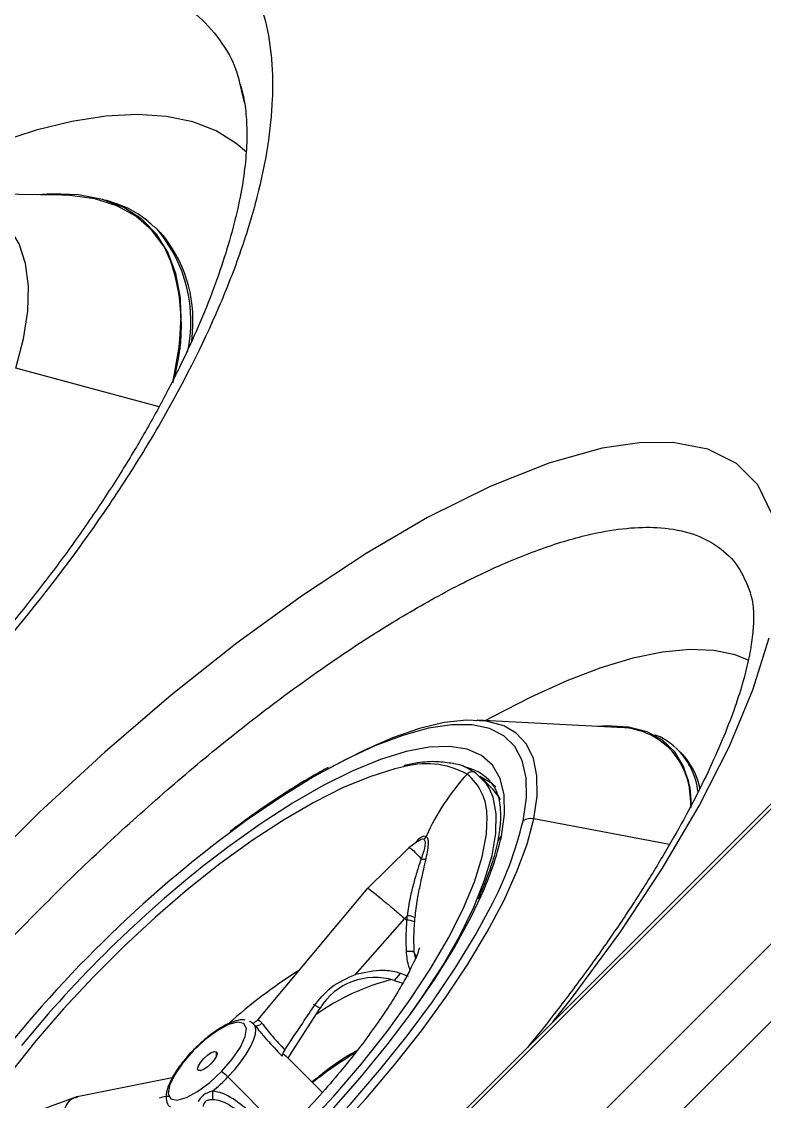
# Model space of a CAD drawing. Extents: x -2 to 78, y -19 to 124.
# Drawn here: x 65.723 to 67.949, y 12.007 to 15.245 of the extents above; entities that cross this region are included whole.
import ezdxf

# ---------------------------------------------------------------- set-up
doc = ezdxf.new("R2010")
doc.units = 0
doc.header["$MEASUREMENT"] = 0
doc.layers.add('1', color=4, linetype='Continuous')
doc.layers.add('GEOMETRY', color=2, linetype='Continuous', lineweight=25)

# ---------------------------------------------------------------- blocks, each defined once
blk = doc.blocks.new('2026 BEAM 220')
at = {"layer": 'GEOMETRY'}
for p, q in [((68.3561, 15.0615), (68.3569, 15.058)), ((68.3569, 15.058), (68.37, 15.0031)), ((67.8231, 14.7247), (67.43, 14.7317)), ((72.1496, 14.6804), (65.7077, 8.2384)), ((68.11, 14.622), (68.1006, 14.6311)), ((68.1187, 14.6133), (68.11, 14.622)), ((72.1306, 14.4291), (65.9589, 8.2574)), ((71.447, 14.3974), (65.9906, 8.941)), ((71.4543, 14.3901), (65.998, 8.9337)), ((68.2133, 14.287), (68.2148, 14.3134)), ((68.115, 14.0899), (67.6858, 14.206)), ((69.8865, 13.5345), (69.8879, 13.5315)), ((69.4879, 13.1288), (69.0679, 13.1505)), ((69.6722, 13.0598), (69.6631, 13.0683)), ((69.6813, 13.0508), (69.6722, 13.0598)), ((69.1159, 12.9424), (69.0819, 12.9764)), ((69.1072, 12.9676), (69.1032, 12.9718)), ((69.645, 12.778), (69.238, 12.8546)), ((68.864, 12.7677), (68.7394, 12.6462)), ((68.8938, 12.7897), (68.8639, 12.7677)), ((68.7401, 12.647), (68.4114, 12.2527)), ((68.7033, 12.3877), (68.8511, 12.5557)), ((68.8511, 12.5557), (68.857, 12.5506)), ((68.8787, 12.4554), (68.8861, 12.4367)), ((68.8787, 12.4554), (68.8834, 12.4366)), ((68.8372, 12.3913), (68.8196, 12.3704)), ((68.8196, 12.3704), (68.8453, 12.3617)), ((68.5059, 12.1438), (68.5977, 12.2872)), ((68.5771, 12.2994), (68.5977, 12.2872)), ((68.4968, 12.1406), (68.4854, 12.15)), ((68.5015, 12.137), (68.5059, 12.1438)), ((68.6044, 12.0341), (68.4974, 12.1411)), ((68.1542, 12.0776), (67.8697, 12.0215)), ((68.3212, 12.0806), (68.4899, 11.9119)), ((67.8702, 12.0216), (67.7651, 11.9835))]:
    blk.add_line(p, q, dxfattribs=at)
at = {"layer": 'GEOMETRY', "flags": 128}
for points in [[(68.377, 14.8535), (68.3463, 14.88), (68.2857, 14.9176), (68.2159, 14.9447), (68.1372, 14.9612), (68.0502, 14.967), (67.9556, 14.962), (67.854, 14.9462), (67.7462, 14.9197), (67.6328, 14.8829), (67.5147, 14.8358), (67.3927, 14.7788), (67.2687, 14.713)], [(67.6858, 14.206), (67.7088, 14.2945), (67.7213, 14.3769), (67.7232, 14.4523), (67.7145, 14.5199), (67.6953, 14.5791), (67.6658, 14.6293), (67.6263, 14.6699), (67.5772, 14.7006), (67.5598, 14.7081)], [(68.1565, 14.1652), (68.1728, 14.2485), (68.1811, 14.3365), (68.1787, 14.4172), (68.1655, 14.4897), (68.1417, 14.5535), (68.1075, 14.608), (68.0631, 14.6528), (68.0091, 14.6876), (67.9457, 14.7118), (67.8735, 14.7255), (67.7933, 14.7285), (67.7513, 14.726)], [(68.1559, 14.1623), (68.1606, 14.1831), (68.176, 14.2755), (68.1808, 14.361), (68.1747, 14.4389), (68.158, 14.5084), (68.1308, 14.5691), (68.0932, 14.6203), (68.0457, 14.6617), (67.9886, 14.6929), (67.9223, 14.7137), (67.8475, 14.7238), (67.8231, 14.7247)], [(69.2954, 12.2458), (69.3514, 12.3159), (69.4957, 12.5129), (69.6237, 12.7063), (69.7341, 12.8941), (69.8247, 13.0727), (69.8946, 13.2414), (69.943, 13.3978)], [(69.9518, 13.7697), (69.9095, 13.8558), (69.8451, 13.9204), (69.7597, 13.9632), (69.655, 13.9833), (69.5549, 13.9824), (69.4434, 13.9659), (69.2835, 13.9215), (69.1077, 13.8517), (68.9197, 13.7582), (68.7357, 13.6507), (68.5444, 13.5248), (68.3493, 13.3829), (68.1509, 13.2254), (67.9522, 13.0548), (67.7568, 12.8745), (67.5651, 12.6846), (67.3804, 12.4883), (67.2061, 12.2893), (67.0437, 12.0888), (66.8953, 11.8893)], [(69.8838, 13.3297), (69.8412, 13.3467), (69.7773, 13.3598), (69.7046, 13.3624), (69.6236, 13.3544), (69.5349, 13.3361), (69.4391, 13.3074), (69.3368, 13.2686), (69.2289, 13.2199), (69.1159, 13.1618), (69.093, 13.1492)], [(69.1506, 13.1322), (69.1448, 13.1347), (69.095, 13.1478), (69.0365, 13.1506), (68.9699, 13.1431), (68.8958, 13.1254), (68.815, 13.0976), (68.7283, 13.06), (68.6367, 13.013), (68.6339, 13.0115)], [(69.2058, 12.8482), (69.2157, 12.9173), (69.2149, 12.978), (69.2032, 13.0296), (69.181, 13.0717), (69.1484, 13.1037), (69.1057, 13.1254), (69.0535, 13.1364), (68.9923, 13.1366), (68.9228, 13.1261), (68.8457, 13.1049), (68.7619, 13.0733), (68.6724, 13.0317), (68.578, 12.9804), (68.4799, 12.9201), (68.379, 12.8514), (68.3226, 12.8102)], [(69.238, 12.8546), (69.248, 12.9231), (69.2476, 12.9836), (69.2369, 13.0355), (69.2161, 13.0783), (69.1853, 13.1114), (69.1506, 13.1322)], [(69.7092, 12.8885), (69.7092, 12.895), (69.7033, 12.9578), (69.6871, 13.0117), (69.6605, 13.0561), (69.6239, 13.0907), (69.5776, 13.1153), (69.5219, 13.1294), (69.4573, 13.1332), (69.4299, 13.1318)], [(69.1411, 12.802), (69.1505, 12.8686), (69.1491, 12.9267), (69.137, 12.9759), (69.1143, 13.0153), (69.0812, 13.0447), (69.0383, 13.0637), (68.9858, 13.072), (68.9246, 13.0695), (68.8553, 13.0563), (68.7787, 13.0326), (68.6956, 12.9985), (68.6072, 12.9545), (68.5144, 12.9012), (68.4183, 12.8391), (68.32, 12.769), (68.2647, 12.7268)], [(68.8395, 13.0085), (68.8211, 13.0042), (68.7463, 12.9811), (68.6652, 12.9476), (68.5786, 12.9041), (68.4877, 12.8512), (68.3935, 12.7895), (68.2974, 12.7198), (68.2005, 12.643), (68.104, 12.5601), (68.0091, 12.472), (67.917, 12.38), (67.8289, 12.2851), (67.7459, 12.1886), (67.6691, 12.0917), (67.5993, 11.9955), (67.5375, 11.9013), (67.4845, 11.8103), (67.4409, 11.7237), (67.4073, 11.6424), (67.384, 11.5676), (67.378, 11.541)], [(69.1044, 12.9462), (69.0958, 12.96), (69.0653, 12.9904)], [(69.1242, 12.9508), (69.1142, 12.9598), (69.0761, 12.9818)], [(68.8689, 12.2696), (68.9039, 12.3197), (68.9642, 12.4134), (69.0159, 12.5038), (69.0582, 12.5898), (69.0906, 12.6703), (69.1128, 12.7444), (69.1245, 12.8112), (69.1256, 12.8698), (69.116, 12.9196), (69.1044, 12.9462)], [(69.1386, 12.912), (69.1341, 12.9196), (69.1159, 12.9424)], [(67.5341, 11.2897), (67.5789, 11.2919), (67.6463, 11.3044), (67.721, 11.3275), (67.8021, 11.361), (67.8887, 11.4045), (67.9797, 11.4574), (68.0738, 11.5191), (68.1699, 11.5888), (68.2669, 11.6656), (68.3634, 11.7485), (68.4583, 11.8366), (68.5503, 11.9286), (68.6384, 12.0235), (68.7214, 12.12), (68.7983, 12.2169), (68.868, 12.3131), (68.9298, 12.4073), (68.9828, 12.4982), (69.0264, 12.5849), (69.0601, 12.6661), (69.0833, 12.7409), (69.0959, 12.8084), (69.0979, 12.861)], [(68.643, 11.9152), (68.7343, 12.0154), (68.8206, 12.117), (68.901, 12.2189), (68.9746, 12.3201), (69.0407, 12.4194), (69.0986, 12.5159), (69.1478, 12.6086), (69.1876, 12.6965), (69.2178, 12.7788), (69.238, 12.8546)], [(67.7525, 11.3021), (67.7713, 11.3105), (67.8597, 11.3545), (67.9525, 11.4078), (68.0486, 11.4699), (68.1469, 11.54), (68.2462, 11.6173), (68.3454, 11.7009), (68.4432, 11.7899), (68.5386, 11.8831), (68.6304, 11.9795), (68.7175, 12.0779), (68.799, 12.1773), (68.8738, 12.2763), (68.9411, 12.374), (69.0002, 12.469), (69.0502, 12.5604), (69.0807, 12.6242)], [(67.7065, 11.2363), (67.7945, 11.2773), (67.8889, 11.3286), (67.987, 11.3889), (68.0879, 11.4576), (68.1903, 11.5339), (68.2932, 11.617), (68.3955, 11.7061), (68.496, 11.8), (68.5936, 11.8978), (68.6873, 11.9984), (68.7759, 12.1008), (68.8587, 12.2037), (68.9346, 12.3061), (69.0028, 12.4068), (69.0626, 12.5048), (69.1076, 12.5877)], [(68.3027, 12.0976), (68.3344, 12.1341), (68.3587, 12.17), (68.3733, 12.2018), (68.3769, 12.2264), (68.3689, 12.2414), (68.3503, 12.2453), (68.3228, 12.2378), (68.2892, 12.2195), (68.2526, 12.1923), (68.2168, 12.1588)], [(68.3212, 12.0806), (68.3419, 12.1034), (68.3605, 12.1265), (68.3764, 12.1493), (68.3891, 12.171), (68.3982, 12.191), (68.4035, 12.2087), (68.4048, 12.2235), (68.402, 12.235)], [(68.2168, 12.1588), (68.1852, 12.1223), (68.1609, 12.0864), (68.1462, 12.0546), (68.1427, 12.03), (68.1506, 12.0149), (68.1693, 12.011), (68.1967, 12.0186), (68.2304, 12.0369), (68.2669, 12.0641), (68.3027, 12.0976)], [(68.2325, 12.0999), (68.2305, 12.105), (68.2329, 12.1136), (68.2394, 12.1244), (68.249, 12.1358), (68.2603, 12.1461), (68.2715, 12.1536), (68.2809, 12.1573), (68.2871, 12.1565)], [(68.2871, 12.1565), (68.2891, 12.1514), (68.2867, 12.1428), (68.2801, 12.1319), (68.2705, 12.1205), (68.2593, 12.1103), (68.2481, 12.1028), (68.2387, 12.0991), (68.2325, 12.0999)], [(68.2413, 12.0998), (68.238, 12.0996), (68.2325, 12.0999)]]:
    blk.add_lwpolyline(points, dxfattribs=at)
at = {"layer": 'GEOMETRY'}
for centre, radius, start, end in [((67.7814, 14.3462), 0.429, 347.572, 40.0038), ((67.8144, 14.3504), 0.4022, 354.7138, 40.8138), ((67.5998, 14.3351), 0.5823, 342.7334, 21.6428), ((69.4902, 12.9096), 0.2193, 354.7684, 90.6), ((69.4697, 12.9034), 0.2394, 356.1817, 50.0461), ((69.5108, 12.9082), 0.2214, 7.2557, 43.2117), ((69.5326, 12.9064), 0.2072, 10.6708, 44.1577), ((68.9156, 12.7631), 0.2569, 61.5171, 107.216), ((69.5628, 12.5114), 0.7095, 137.6944, 155.8198), ((68.998, 12.8618), 0.1521, 46.2822, 76.4774), ((69.0524, 12.9768), 0.0188, 46.5916, 139.5344), ((68.9334, 12.8621), 0.1645, 359.6436, 50.469), ((69.2295, 12.8133), 0.0422, 78.3504, 124.0576), ((68.11, 13.1127), 1.1273, 332.2454, 346.4338), ((70.6114, 9.777), 3.7998, 127.0374, 143.0517), ((68.2377, 13.0096), 0.9269, 335.4332, 347.0606), ((69.158, 12.7774), 0.0298, 124.4497, 167.6408), ((70.4976, 9.8899), 3.6102, 128.2061, 140.7222), ((68.8589, 12.514), 0.0497, 63.2468, 90.8516), ((68.8588, 12.5027), 0.0479, 63.5665, 92.1542), ((69.4046, 11.0286), 1.6244, 122.5673, 131.7005), ((68.9668, 11.7402), 0.6507, 103.6531, 125.9686), ((68.7621, 12.1862), 0.1929, 72.6528, 148.4413), ((68.3971, 12.2637), 0.0207, 259.6879, 279.0146), ((68.4068, 12.2556), 0.0212, 257.0082, 320.9837), ((68.2382, 12.1506), 0.0493, 351.4381, 6.8972), ((69.323, 11.1285), 1.1976, 121.3027, 128.6567), ((67.9463, 12.4414), 0.5203, 309.2147, 316.1028), ((68.1627, 11.9262), 0.2213, 44.2415, 50.7452), ((68.1538, 11.8922), 0.1306, 93.4124, 107.3003), ((68.9526, 12.0216), 0.6776, 178.5956, 180.7842)]:
    blk.add_arc(centre, radius, start, end, dxfattribs=at)
for points, knots in [([(53.2507, 11.0323), (53.2761, 11.0362), (53.3335, 11.0452), (53.3988, 11.0557), (53.4467, 11.0636), (53.4787, 11.0689), (53.5666, 11.0837), (53.774, 11.1199), (54.0924, 11.1807), (54.4731, 11.2619), (54.8521, 11.3514), (55.2288, 11.4491), (55.5405, 11.5375), (55.7884, 11.6123), (56.035, 11.6897), (56.2803, 11.7714), (56.5243, 11.8572), (56.6761, 11.9125), (56.7972, 11.9578), (56.8878, 11.9923), (56.9556, 12.0186), (56.997, 12.0348), (57.0121, 12.0407), (57.0347, 12.0496), (57.061, 12.06), (57.0911, 12.0719), (57.1212, 12.0839), (57.1512, 12.0959), (57.1781, 12.1067), (57.1931, 12.1128), (57.2082, 12.1189), (57.2264, 12.1263), (57.3016, 12.157), (57.4893, 12.2351), (57.7888, 12.3664), (58.147, 12.5334), (58.4245, 12.6706), (58.6221, 12.772), (58.7407, 12.8339), (58.9383, 12.9389), (59.2146, 13.0908), (59.509, 13.2609), (59.7439, 13.4013), (59.978, 13.5447), (60.1854, 13.676), (60.3665, 13.7939), (60.4811, 13.8695), (60.5912, 13.9431), (60.6764, 14.001), (60.7189, 14.03), (60.7472, 14.0494), (60.7815, 14.073), (60.8168, 14.0975), (60.845, 14.117), (60.8661, 14.1318), (60.8872, 14.1465), (60.9153, 14.1662), (60.9503, 14.1909), (60.9853, 14.2157), (61.0132, 14.2356), (61.0551, 14.2655), (61.1456, 14.3305), (61.2426, 14.4012), (61.3254, 14.4623), (61.3805, 14.5032), (61.4766, 14.575), (61.6678, 14.7199), (62.0463, 15.0154), (62.4696, 15.3654), (62.8832, 15.7275), (63.1889, 16.0053), (63.4899, 16.2893), (63.786, 16.5795), (64.0767, 16.8753), (64.3613, 17.176), (64.6395, 17.4812), (64.9242, 17.8055), (65.2143, 18.1497), (65.4843, 18.4841), (65.6877, 18.746), (65.8289, 18.9324), (65.9191, 19.0535), (65.9941, 19.1555), (66.0543, 19.2381), (66.0991, 19.3003), (66.1289, 19.3419), (66.1487, 19.3696), (66.1734, 19.4043), (66.2029, 19.446), (66.2323, 19.4878), (66.2568, 19.5226), (66.2762, 19.5506), (66.2957, 19.5785), (66.3199, 19.6136), (66.344, 19.6486), (66.3608, 19.6732), (66.3704, 19.6873), (66.38, 19.7014), (66.392, 19.719), (66.4781, 19.8457), (66.5958, 20.0229), (66.7429, 20.2515), (66.8879, 20.4817), (67.0647, 20.7722), (67.2696, 21.1247), (67.434, 21.4216), (67.5617, 21.6613), (67.6868, 21.9025), (67.8373, 22.2051), (68.008, 22.5691), (68.1418, 22.8729), (68.2213, 23.063), (68.2525, 23.139), (68.2618, 23.1618), (68.2695, 23.1808), (68.2757, 23.196), (68.291, 23.234), (68.3108, 23.2834), (68.3318, 23.3365), (68.3423, 23.3631), (68.3483, 23.3783), (68.3632, 23.4162), (68.3824, 23.4657), (68.4058, 23.5265), (68.429, 23.5875), (68.4691, 23.6942), (68.5251, 23.8471), (68.6117, 24.0924), (68.694, 24.3389), (68.7624, 24.5557), (68.8003, 24.6798), (68.8335, 24.7905), (68.8709, 24.9182), (68.8981, 25.0151), (68.9116, 25.0632)], [0, 0, 0, 0, 0.003617, 0.008175, 0.009315, 0.010454, 0.012734, 0.02185, 0.040084, 0.058325, 0.07658, 0.094803, 0.112974, 0.122043, 0.131103, 0.149196, 0.158231, 0.167261, 0.171775, 0.176287, 0.180798, 0.181926, 0.182489, 0.183053, 0.185308, 0.186436, 0.187563, 0.189817, 0.190944, 0.191588, 0.192071, 0.193198, 0.194325, 0.203338, 0.221362, 0.2394, 0.25747, 0.263503, 0.269543, 0.275589, 0.293775, 0.312047, 0.32122, 0.330407, 0.348724, 0.353945, 0.359162, 0.366981, 0.371538, 0.372839, 0.373815, 0.376092, 0.378369, 0.379507, 0.380645, 0.381782, 0.38292, 0.385195, 0.38747, 0.388607, 0.389744, 0.394292, 0.403385, 0.405657, 0.40793, 0.412474, 0.421561, 0.43973, 0.476077, 0.494272, 0.51249, 0.53074, 0.549028, 0.567343, 0.585607, 0.603821, 0.621993, 0.642717, 0.663408, 0.67891, 0.686658, 0.694404, 0.698922, 0.70344, 0.707958, 0.709087, 0.710217, 0.712476, 0.714735, 0.716994, 0.719253, 0.720382, 0.721512, 0.723771, 0.726031, 0.727161, 0.727726, 0.728291, 0.72942, 0.73055, 0.748637, 0.75769, 0.766753, 0.784914, 0.80314, 0.821449, 0.830641, 0.839862, 0.858284, 0.876622, 0.894896, 0.904014, 0.905153, 0.906292, 0.907431, 0.908, 0.908569, 0.913123, 0.9154, 0.916538, 0.917107, 0.917676, 0.922227, 0.924502, 0.926777, 0.931326, 0.940421, 0.949513, 0.967695, 0.976787, 0.981348, 0.98588, 0.992986, 1, 1, 1, 1]), ([(65.2603, 11.9358), (65.3444, 11.9292), (65.436, 11.9344), (65.5842, 11.9594), (65.6353, 11.9706), (65.7148, 11.9919), (65.7418, 11.9998), (65.7965, 12.0169), (65.8241, 12.0262), (65.963, 12.0758), (66.0778, 12.1262), (66.2256, 12.2024), (66.2554, 12.2183), (66.3154, 12.2515), (66.3457, 12.2688), (66.4366, 12.3224), (66.4971, 12.3603), (66.6783, 12.4802), (66.7986, 12.5685), (66.9485, 12.6895), (66.9786, 12.7143), (67.038, 12.7645), (67.0674, 12.7899), (67.155, 12.8672), (67.2695, 12.9729), (67.3797, 13.0837), (67.4608, 13.1688), (67.4875, 13.1974), (67.5405, 13.2555), (67.5667, 13.2849), (67.6952, 13.432), (67.7902, 13.5512), (67.9213, 13.7319), (67.963, 13.7925), (68.0227, 13.8839), (68.0421, 13.9145), (68.0796, 13.9752), (68.0976, 14.0054), (68.1847, 14.1556), (68.2442, 14.2731), (68.3058, 14.4166), (68.3175, 14.4452), (68.3396, 14.5019), (68.3499, 14.5301), (68.3787, 14.6133), (68.395, 14.6671), (68.4351, 14.8237), (68.4505, 14.9218), (68.4551, 15.0361), (68.4553, 15.0584), (68.4541, 15.1019), (68.4529, 15.123), (68.4468, 15.1845), (68.4399, 15.2231), (68.4204, 15.2956), (68.4079, 15.3294), (68.3847, 15.3764), (68.3763, 15.3914), (68.3579, 15.4203), (68.348, 15.434), (68.2955, 15.4988), (68.2433, 15.5389), (68.15, 15.5814), (68.1163, 15.5927), (68.0439, 15.6091), (68.0056, 15.6141), (67.9449, 15.617), (67.9242, 15.6172), (67.8816, 15.616), (67.8597, 15.6146), (67.793, 15.6081), (67.747, 15.6007), (67.6046, 15.5698), (67.5038, 15.5374), (67.3702, 15.4823), (67.3431, 15.4706), (67.288, 15.4455), (67.2603, 15.4324), (67.1768, 15.391), (67.1205, 15.3609), (67.0066, 15.2959), (66.9491, 15.261), (66.8617, 15.2049), (66.8324, 15.1856), (66.7735, 15.1458), (66.7438, 15.1253), (66.5952, 15.02), (66.4774, 14.9287), (66.3021, 14.7817), (66.2439, 14.7311), (66.1569, 14.6526), (66.1278, 14.6259), (66.0704, 14.5721), (66.0419, 14.545), (65.9012, 14.4085), (65.7932, 14.296), (65.6639, 14.1514), (65.6383, 14.1223), (65.5877, 14.0637), (65.5627, 14.034), (65.4891, 13.9453), (65.4421, 13.8863), (65.3069, 13.7096), (65.2246, 13.5923), (65.1321, 13.4461), (65.1141, 13.4168), (65.0794, 13.3588), (65.0628, 13.33), (65.0148, 13.2445), (64.9855, 13.1886), (64.9321, 13.0786), (64.9081, 13.0246), (64.8762, 12.945), (64.8662, 12.9187), (64.8477, 12.8667), (64.8391, 12.8408), (64.8001, 12.7141), (64.7811, 12.62), (64.7707, 12.4895), (64.7703, 12.4477), (64.7744, 12.3878), (64.7765, 12.3683), (64.7824, 12.3305), (64.786, 12.3123), (64.8082, 12.224), (64.8379, 12.1631), (64.8901, 12.0991), (64.9012, 12.0869), (64.9251, 12.0638), (64.9378, 12.0529), (64.9778, 12.0223), (65.0071, 12.0049), (65.1025, 11.9608), (65.1762, 11.9425), (65.2603, 11.9358)], [0, 0, 0, 0, 0.03125, 0.03125, 0.046875, 0.046875, 0.054687, 0.054687, 0.0625, 0.0625, 0.09375, 0.09375, 0.101562, 0.101562, 0.109375, 0.109375, 0.125, 0.125, 0.15625, 0.15625, 0.164062, 0.164062, 0.171875, 0.171875, 0.1875, 0.203125, 0.203125, 0.210937, 0.210937, 0.21875, 0.21875, 0.25, 0.25, 0.265625, 0.265625, 0.273437, 0.273437, 0.28125, 0.28125, 0.3125, 0.3125, 0.320312, 0.320312, 0.328125, 0.328125, 0.34375, 0.34375, 0.375, 0.375, 0.382812, 0.382812, 0.390625, 0.390625, 0.40625, 0.40625, 0.421875, 0.421875, 0.429687, 0.429687, 0.4375, 0.4375, 0.46875, 0.46875, 0.484375, 0.484375, 0.5, 0.5, 0.507812, 0.507812, 0.515625, 0.515625, 0.53125, 0.53125, 0.5625, 0.5625, 0.570312, 0.570312, 0.578125, 0.578125, 0.59375, 0.59375, 0.609375, 0.609375, 0.617187, 0.617187, 0.625, 0.625, 0.65625, 0.65625, 0.671875, 0.671875, 0.679687, 0.679687, 0.6875, 0.6875, 0.71875, 0.71875, 0.726562, 0.726562, 0.734375, 0.734375, 0.75, 0.75, 0.78125, 0.78125, 0.789062, 0.789062, 0.796875, 0.796875, 0.8125, 0.8125, 0.828125, 0.828125, 0.835937, 0.835937, 0.84375, 0.84375, 0.875, 0.875, 0.890625, 0.890625, 0.898437, 0.898437, 0.90625, 0.90625, 0.9375, 0.9375, 0.945312, 0.945312, 0.953125, 0.953125, 0.96875, 0.96875, 1, 1, 1, 1]), ([(65.3268, 12.0321), (65.2987, 12.0416), (65.2349, 12.0631), (65.1566, 12.1193), (65.0906, 12.1968), (65.0457, 12.2925), (65.0217, 12.4047), (65.0205, 12.5331), (65.0414, 12.6756), (65.084, 12.8306), (65.1488, 12.9967), (65.2342, 13.1718), (65.3386, 13.3534), (65.4611, 13.5395), (65.5995, 13.7279), (65.7512, 13.9158), (65.9145, 14.1009), (66.0869, 14.2811), (66.2657, 14.4539), (66.4488, 14.6168), (66.6338, 14.7682), (66.8186, 14.906), (67.0008, 15.0281), (67.1788, 15.1336), (67.356, 15.2238), (67.5296, 15.2947), (67.6967, 15.3438), (67.8376, 15.3661), (67.9538, 15.3673), (68.0563, 15.3533), (68.1528, 15.3191), (68.2391, 15.2618), (68.3056, 15.1822), (68.3442, 15.1143), (68.3546, 15.0682), (68.3561, 15.0615)], [0, 0, 0, 0, 0.024348, 0.05514, 0.086129, 0.117218, 0.148207, 0.179612, 0.211121, 0.242527, 0.274358, 0.306295, 0.338129, 0.37015, 0.402274, 0.434297, 0.466203, 0.49821, 0.530116, 0.561656, 0.593293, 0.624832, 0.655916, 0.687094, 0.718176, 0.751807, 0.785563, 0.819192, 0.844343, 0.869494, 0.900675, 0.931958, 0.96314, 0.99463, 1, 1, 1, 1]), ([(68.3576, 15.0581), (68.3606, 15.0484), (68.3685, 15.023), (68.3762, 14.9705), (68.3792, 14.9021), (68.3749, 14.8257), (68.3632, 14.7416), (68.3436, 14.6502), (68.3158, 14.5512), (68.2795, 14.4452), (68.2344, 14.333), (68.1807, 14.2156), (68.1185, 14.0942), (68.0481, 13.9699), (67.9702, 13.844), (67.8852, 13.7177), (67.794, 13.5923), (67.6967, 13.4679), (67.5934, 13.3446), (67.484, 13.2219), (67.3688, 13.1007), (67.2489, 12.9821), (67.1254, 12.8673), (66.9994, 12.7575), (66.8724, 12.6536), (66.7454, 12.5569), (66.6197, 12.4678), (66.4955, 12.3867), (66.3724, 12.3128), (66.2505, 12.2461), (66.1305, 12.1871), (66.0139, 12.1362), (65.9019, 12.0938), (65.7958, 12.0601), (65.6969, 12.0352), (65.6062, 12.0188), (65.5248, 12.0105), (65.467, 12.0095), (65.4373, 12.0113), (65.4287, 12.0118)], [0, 0, 0, 0, 0.017589, 0.045874, 0.073123, 0.099823, 0.126084, 0.152391, 0.179151, 0.206356, 0.233953, 0.261865, 0.289996, 0.318242, 0.346489, 0.37463, 0.402596, 0.430277, 0.458151, 0.486434, 0.515039, 0.54386, 0.57278, 0.601648, 0.630325, 0.658701, 0.686684, 0.714232, 0.741839, 0.769761, 0.797806, 0.825882, 0.853864, 0.881651, 0.909145, 0.936274, 0.962999, 0.989342, 1, 1, 1, 1]), ([(68.0985, 14.6312), (68.0875, 14.6411), (68.0609, 14.665), (68.0125, 14.6916), (67.9728, 14.704), (67.9545, 14.7097)], [0, 0, 0, 0, 0.274072, 0.665726, 1, 1, 1, 1]), ([(66.8537, 10.5017), (66.8514, 10.5022), (66.8176, 10.5091), (66.7687, 10.5411), (66.7105, 10.5992), (66.6737, 10.6776), (66.6564, 10.7729), (66.6605, 10.8854), (66.6853, 11.0127), (66.7305, 11.1537), (66.7964, 11.307), (66.8816, 11.4704), (66.9848, 11.6419), (67.1052, 11.8195), (67.2407, 12.001), (67.3891, 12.1838), (67.5487, 12.3656), (67.717, 12.5444), (67.8917, 12.7175), (68.0706, 12.8828), (68.2515, 13.0383), (68.4322, 13.1822), (68.6105, 13.3122), (68.7844, 13.4272), (68.9565, 13.5282), (69.1239, 13.6117), (69.2836, 13.6753), (69.4185, 13.7129), (69.5298, 13.7292), (69.6274, 13.7299), (69.7171, 13.7123), (69.7942, 13.6726), (69.8534, 13.6151), (69.8756, 13.561), (69.8865, 13.5345)], [0, 0, 0, 0, 0.0023554, 0.0345818, 0.0666172, 0.0987532, 0.1307874, 0.1629908, 0.1952978, 0.2275011, 0.2599633, 0.2925315, 0.324995, 0.3576209, 0.3903527, 0.42298, 0.4555456, 0.4882148, 0.5207808, 0.5531122, 0.5855445, 0.617875, 0.6499839, 0.6821931, 0.7143006, 0.7488037, 0.7834338, 0.8179359, 0.8446103, 0.8712848, 0.903729, 0.936279, 0.9687245, 1, 1, 1, 1]), ([(69.887, 13.5309), (69.8883, 13.527), (69.8916, 13.5172), (69.896, 13.4891), (69.8973, 13.4472), (69.893, 13.3935), (69.8821, 13.331), (69.8639, 13.2595), (69.8381, 13.1799), (69.8039, 13.0918), (69.7612, 12.996), (69.7099, 12.8933), (69.6501, 12.7849), (69.5822, 12.6717), (69.5066, 12.5549), (69.4241, 12.4357), (69.3348, 12.3151), (69.2663, 12.2264), (69.2262, 12.178), (69.2197, 12.1702)], [0, 0, 0, 0, 0.037966, 0.096196, 0.157939, 0.218573, 0.279029, 0.338377, 0.399272, 0.461648, 0.525351, 0.590154, 0.655795, 0.721995, 0.788484, 0.854977, 0.921236, 0.987141, 1, 1, 1, 1]), ([(69.6609, 13.0697), (69.6485, 13.0801), (69.6304, 13.0952), (69.6076, 13.1039), (69.6005, 13.1066)], [0, 0, 0, 0, 0.685732, 1, 1, 1, 1]), ([(68.9957, 13.0204), (68.9802, 13.0227), (68.9476, 13.0277), (68.8982, 13.025), (68.8625, 13.0171), (68.8487, 13.0141)], [0, 0, 0, 0, 0.35892, 0.752349, 1, 1, 1, 1]), ([(69.0631, 12.9923), (69.0562, 12.9966), (69.0369, 13.0087), (69.0144, 13.0183), (68.9967, 13.0203), (68.9957, 13.0204)], [0, 0, 0, 0, 0.344738, 0.960835, 1, 1, 1, 1]), ([(68.6222, 13.0087), (68.606, 13), (68.56, 12.9749), (68.4806, 12.9248), (68.3983, 12.8696), (68.347, 12.831), (68.3278, 12.8167)], [0, 0, 0, 0, 0.172704, 0.491983, 0.810577, 1, 1, 1, 1]), ([(69.1053, 12.9678), (69.1103, 12.9624), (69.1218, 12.9499), (69.1326, 12.9211), (69.1389, 12.8814), (69.1381, 12.8357), (69.1317, 12.8), (69.1288, 12.7838)], [0, 0, 0, 0, 0.168536, 0.386746, 0.595855, 0.817475, 1, 1, 1, 1]), ([(68.8847, 12.783), (68.8862, 12.7853), (68.8919, 12.7938), (68.9012, 12.801), (68.9101, 12.8046), (68.9138, 12.8029), (68.9156, 12.802)], [0, 0, 0, 0, 0.132899, 0.501681, 0.763369, 1, 1, 1, 1]), ([(68.8902, 12.787), (68.8939, 12.79), (68.9015, 12.7959), (68.9061, 12.7942), (68.9084, 12.7934)], [0, 0, 0, 0, 0.496159, 1, 1, 1, 1]), ([(68.9084, 12.7934), (68.91, 12.7913), (68.9132, 12.7872), (68.9118, 12.7722), (68.907, 12.7542), (68.9027, 12.741), (68.9005, 12.7343)], [0, 0, 0, 0, 0.247356, 0.492706, 0.743429, 1, 1, 1, 1]), ([(68.9084, 12.7934), (68.9099, 12.7946), (68.9129, 12.7969), (68.9147, 12.8003), (68.9156, 12.802)], [0, 0, 0, 0, 0.492502, 1, 1, 1, 1]), ([(68.9156, 12.802), (68.9174, 12.8), (68.921, 12.7959), (68.9221, 12.7814), (68.9198, 12.7611), (68.9163, 12.7443), (68.9145, 12.7354)], [0, 0, 0, 0, 0.226967, 0.451796, 0.708271, 1, 1, 1, 1]), ([(68.8641, 12.7675), (68.8657, 12.7673), (68.8688, 12.7669), (68.8789, 12.7579), (68.8901, 12.7463), (68.8969, 12.7384), (68.9005, 12.7343)], [0, 0, 0, 0, 0.31636, 0.649332, 0.819332, 1, 1, 1, 1]), ([(69.1288, 12.7838), (69.1264, 12.7729), (69.1192, 12.7416), (69.1016, 12.686), (69.0811, 12.6378), (69.0711, 12.6143)], [0, 0, 0, 0, 0.214901, 0.616894, 1, 1, 1, 1]), ([(68.9005, 12.7343), (68.8971, 12.7243), (68.8892, 12.7009), (68.8776, 12.6621), (68.8661, 12.615), (68.861, 12.5821), (68.8582, 12.5637)], [0, 0, 0, 0, 0.182524, 0.429956, 0.681794, 1, 1, 1, 1]), ([(68.9145, 12.7354), (68.912, 12.7245), (68.9063, 12.6994), (68.9005, 12.6732), (68.8972, 12.6583)], [0, 0, 0, 0, 0.432178, 1, 1, 1, 1]), ([(68.9005, 12.7343), (68.902, 12.7341), (68.905, 12.7338), (68.9091, 12.7339), (68.9124, 12.7344), (68.9138, 12.735), (68.9145, 12.7354)], [0, 0, 0, 0, 0.246153, 0.50002, 0.753876, 1, 1, 1, 1]), ([(68.7406, 12.6465), (68.7413, 12.6462), (68.7428, 12.6457), (68.7551, 12.6363), (68.7745, 12.6205), (68.7975, 12.6013), (68.823, 12.5798), (68.841, 12.5643), (68.8511, 12.5557)], [0, 0, 0, 0, 0.136703, 0.294572, 0.466108, 0.605579, 0.779512, 1, 1, 1, 1]), ([(68.8972, 12.6583), (68.8943, 12.6435), (68.8876, 12.6101), (68.8835, 12.5768), (68.8813, 12.5584)], [0, 0, 0, 0, 0.445395, 1, 1, 1, 1]), ([(68.8511, 12.5557), (68.8524, 12.5572), (68.8548, 12.5599), (68.8572, 12.5625), (68.8582, 12.5637)], [0, 0, 0, 0, 0.56, 1, 1, 1, 1]), ([(68.8582, 12.5637), (68.858, 12.5613), (68.8575, 12.5569), (68.8571, 12.5526), (68.857, 12.5506)], [0, 0, 0, 0, 0.5602364, 1, 1, 1, 1]), ([(68.857, 12.5506), (68.8558, 12.5333), (68.8538, 12.5023), (68.8549, 12.4714), (68.8554, 12.4579)], [0, 0, 0, 0, 0.559797, 1, 1, 1, 1]), ([(68.8801, 12.5457), (68.879, 12.5288), (68.8771, 12.4987), (68.8782, 12.4686), (68.8787, 12.4554)], [0, 0, 0, 0, 0.559766, 1, 1, 1, 1]), ([(68.8813, 12.5584), (68.8811, 12.556), (68.8806, 12.5518), (68.8803, 12.5475), (68.8801, 12.5457)], [0, 0, 0, 0, 0.560701, 1, 1, 1, 1]), ([(68.8953, 12.4674), (68.8952, 12.4672), (68.8951, 12.4668), (68.8907, 12.4534), (68.8809, 12.4301), (68.8648, 12.3966), (68.8416, 12.354), (68.8107, 12.3031), (68.772, 12.245), (68.7257, 12.1811), (68.6723, 12.1131), (68.6127, 12.0424), (68.5479, 11.9708), (68.479, 11.8999), (68.4076, 11.8312), (68.3351, 11.7661), (68.2633, 11.7062), (68.1952, 11.6533), (68.1533, 11.6239), (68.1334, 11.61)], [0, 0, 0, 0, 0.033628, 0.079958, 0.128468, 0.179698, 0.233872, 0.290938, 0.350644, 0.412617, 0.476432, 0.541662, 0.607896, 0.674754, 0.741878, 0.808859, 0.875299, 0.940836, 1, 1, 1, 1]), ([(68.8554, 12.4579), (68.8579, 12.458), (68.8619, 12.4583), (68.8669, 12.4582), (68.8706, 12.4579), (68.8737, 12.4575), (68.877, 12.4567), (68.878, 12.4559), (68.8787, 12.4554)], [0, 0, 0, 0, 0.238919, 0.368015, 0.5, 0.631985, 0.761081, 1, 1, 1, 1]), ([(68.8554, 12.4579), (68.8568, 12.4416), (68.8584, 12.4222), (68.8656, 12.4045), (68.8668, 12.4016)], [0, 0, 0, 0, 0.836929, 1, 1, 1, 1]), ([(68.5786, 12.2924), (68.5952, 12.3133), (68.6287, 12.3556), (68.6782, 12.3769), (68.7033, 12.3877)], [0, 0, 0, 0, 0.493307, 1, 1, 1, 1]), ([(68.8624, 12.382), (68.8524, 12.3861), (68.8286, 12.3959), (68.7742, 12.4034), (68.7312, 12.3939), (68.7033, 12.3877)], [0, 0, 0, 0, 0.201427, 0.482252, 1, 1, 1, 1]), ([(68.4918, 12.1619), (68.5081, 12.1863), (68.5371, 12.2298), (68.566, 12.2734), (68.5786, 12.2924)], [0, 0, 0, 0, 0.561975, 1, 1, 1, 1]), ([(68.3729, 12.2509), (68.3713, 12.2514), (68.3624, 12.2536), (68.3433, 12.2488), (68.3138, 12.2372), (68.2792, 12.2154), (68.2454, 12.1887), (68.2251, 12.1685), (68.2158, 12.1593)], [0, 0, 0, 0, 0.037179, 0.205915, 0.413098, 0.623227, 0.828156, 1, 1, 1, 1]), ([(68.386, 12.2464), (68.3863, 12.2471), (68.387, 12.2486), (68.3918, 12.2453), (68.3982, 12.2389), (68.402, 12.235)], [0, 0, 0, 0, 0.2958137, 0.5759482, 1, 1, 1, 1]), ([(68.4114, 12.2528), (68.4111, 12.2524), (68.4098, 12.2505), (68.4066, 12.2481), (68.4028, 12.2456), (68.4002, 12.2438), (68.3999, 12.2425), (68.3997, 12.2419)], [0, 0, 0, 0, 0.0591023, 0.2728425, 0.5013389, 0.7647283, 1, 1, 1, 1]), ([(68.4127, 12.2498), (68.4124, 12.2507), (68.4117, 12.2525), (68.4113, 12.2528), (68.4118, 12.2524), (68.4136, 12.2511), (68.4178, 12.2485), (68.4213, 12.2445), (68.4232, 12.2423)], [0, 0, 0, 0, 0.182824, 0.322033, 0.445579, 0.56442, 0.763599, 1, 1, 1, 1]), ([(68.4232, 12.2423), (68.428, 12.236), (68.4378, 12.2229), (68.4611, 12.195), (68.4794, 12.1753), (68.4918, 12.1619)], [0, 0, 0, 0, 0.22843, 0.478519, 1, 1, 1, 1]), ([(68.402, 12.235), (68.407, 12.229), (68.4183, 12.2154), (68.4458, 12.1832), (68.4682, 12.1595), (68.4837, 12.1431)], [0, 0, 0, 0, 0.194071, 0.442808, 1, 1, 1, 1]), ([(68.2158, 12.1593), (68.2103, 12.1535), (68.1944, 12.1365), (68.1713, 12.107), (68.1503, 12.0729), (68.1377, 12.0422), (68.1348, 12.0176), (68.1388, 11.9983), (68.1467, 11.9922), (68.149, 11.9904)], [0, 0, 0, 0, 0.093183, 0.271954, 0.452576, 0.637223, 0.807075, 0.943931, 1, 1, 1, 1]), ([(68.4918, 12.1619), (68.4906, 12.16), (68.4882, 12.1562), (68.4856, 12.1508), (68.4839, 12.1462), (68.4838, 12.1441), (68.4837, 12.1431)], [0, 0, 0, 0, 0.265259, 0.518044, 0.761013, 1, 1, 1, 1]), ([(68.7088, 12.1604), (68.6994, 12.155), (68.6697, 12.1378), (68.6239, 12.1058), (68.5878, 12.0771), (68.5731, 12.0654)], [0, 0, 0, 0, 0.215787, 0.679731, 1, 1, 1, 1]), ([(67.8752, 11.8595), (67.8672, 11.8696), (67.8529, 11.8877), (67.8375, 11.9165), (67.8283, 11.9453), (67.8279, 11.9753), (67.839, 12.0003), (67.8534, 12.0175), (67.8655, 12.0191), (67.8701, 12.0197)], [0, 0, 0, 0, 0.197319, 0.352976, 0.477791, 0.631302, 0.772582, 0.913862, 1, 1, 1, 1]), ([(68.2753, 12.0382), (68.2696, 12.0366), (68.2587, 12.0333), (68.2426, 12.0233), (68.236, 12.0133), (68.232, 12.0074)], [0, 0, 0, 0, 0.295725, 0.576123, 1, 1, 1, 1]), ([(68.3799, 11.9819), (68.3612, 11.9972), (68.3359, 12.0178), (68.2987, 12.0348), (68.2826, 12.0372), (68.2753, 12.0382)], [0, 0, 0, 0, 0.608379, 0.823294, 1, 1, 1, 1]), ([(68.2751, 12.0124), (68.2725, 12.0123), (68.2678, 12.0121), (68.2618, 12.011), (68.257, 12.0091), (68.2524, 12.0057), (68.2481, 11.9997), (68.2472, 11.9948), (68.2468, 11.9921)], [0, 0, 0, 0, 0.182796, 0.321952, 0.445587, 0.56457, 0.763668, 1, 1, 1, 1]), ([(68.3661, 11.9668), (68.3522, 11.9777), (68.3316, 11.9939), (68.3002, 12.0093), (68.2832, 12.0114), (68.2751, 12.0124)], [0, 0, 0, 0, 0.521467, 0.771559, 1, 1, 1, 1])]:
    blk.add_open_spline(points, degree=3, knots=knots, dxfattribs=at)

msp = doc.modelspace()

# ---------------------------------------------------------------- block references
at = {"layer": '1'}
msp.add_blockref('2026 BEAM 220', (-1.9801, 0), dxfattribs=at)

doc.saveas('drawing.dxf')
